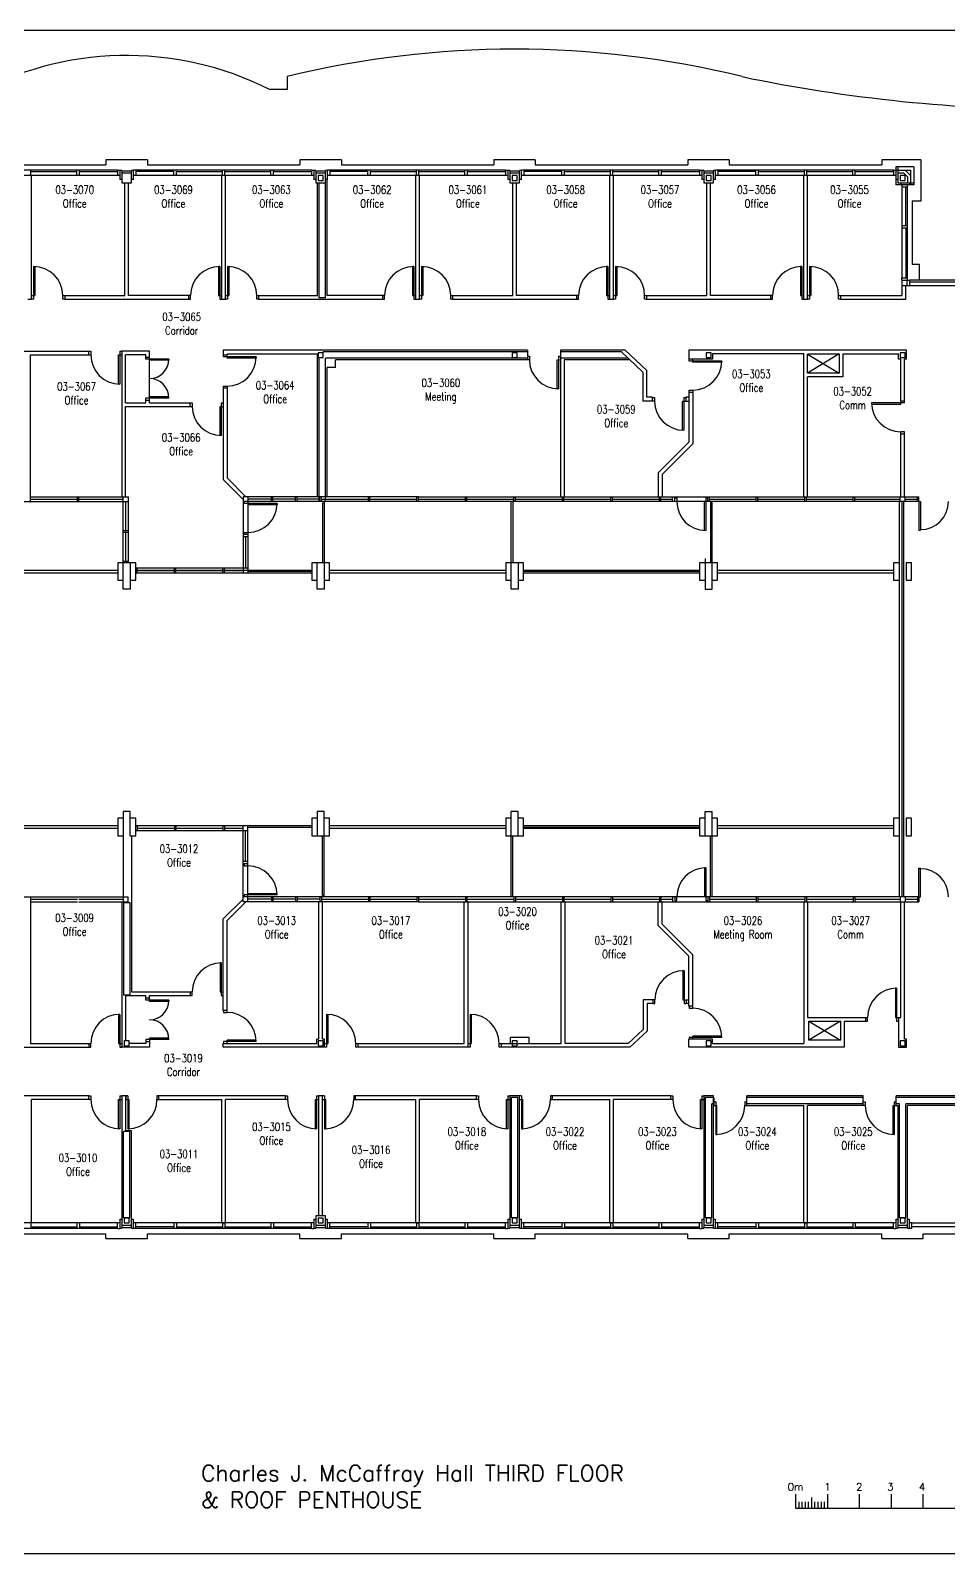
# Model space of a CAD drawing. Extents: x 11182 to 734459, y -1391328 to 152085.
# Drawn here: x 376345 to 405195, y -23176 to 24687 of the extents above; entities that cross this region are included whole.
import ezdxf
from ezdxf.enums import TextEntityAlignment as Align

# ---------------------------------------------------------------- set-up
doc = ezdxf.new("R2010")
doc.units = 0
doc.header["$LTSCALE"] = 500
doc.header["$MEASUREMENT"] = 0
doc.layers.get('0').update_dxf_attribs({"linetype": 'CONTINUOUS'})
doc.layers.add('0_Defpoints', color=106, linetype='CONTINUOUS', plot=False)
for name, color, linetype in [('0_room_data', 7, 'CONTINUOUS'), ('0_text', 7, 'CONTINUOUS'), ('1_Wall_Exist', 251, 'CONTINUOUS'), ('3_Text', 7, 'CONTINUOUS')]:
    doc.layers.add(name, color=color, linetype=linetype)
doc.styles.add('1_200', font='simplex.shx', dxfattribs={"width": 0.75, "height": 460})
doc.styles.get("Standard").update_dxf_attribs({"font": 'ROMANS', "height": 200})

# ---------------------------------------------------------------- blocks, each defined once
blk = doc.blocks.new('room_data')
at = {"layer": '3_Text', "style": '1_200', "width": 0.75}
for tag, p in [('ROOMNUM', (0, 0)), ('ROOMUSE', (0, -575))]:
    blk.add_attdef(tag, text='', height=345, dxfattribs=at).set_placement(p, align=Align.MIDDLE_CENTER)

msp = doc.modelspace()

# ---------------------------------------------------------------- linework, layer by layer
for p, q in [((400388, -21306), (400388, -21751)), ((400888, -21419), (400888, -21751)), ((401388, -21306), (401388, -21751)), ((402388, -21306), (402388, -21751)), ((403388, -21306), (403388, -21751)), ((404388, -21306), (404388, -21751)), ((400388, -21751), (408388, -21751)), ((400488, -21552), (400488, -21751)), ((400588, -21552), (400588, -21751)), ((400688, -21552), (400688, -21751)), ((400788, -21552), (400788, -21751)), ((400988, -21552), (400988, -21751)), ((401088, -21552), (401088, -21751)), ((401188, -21552), (401188, -21751)), ((401288, -21552), (401288, -21751))]:
    msp.add_line(p, q)
at = {"layer": '0_Defpoints'}
msp.add_lwpolyline([(357205, 24687), (357205, -23176), (431175, -23176), (431175, 24687)], close=True, dxfattribs=at)
at = {"layer": '1_Wall_Exist'}
for p, q in [((384414, 23236), (384414, 22836)), ((384414, 22836), (383858, 22836)), ((380018, 20620), (378718, 20620)), ((378718, 20620), (378718, 20465)), ((380018, 20620), (380018, 20465)), ((386114, 20620), (384814, 20620)), ((384814, 20620), (384814, 20465)), ((386114, 20620), (386114, 20465)), ((392210, 20620), (390910, 20620)), ((390910, 20620), (390910, 20465)), ((392210, 20620), (392210, 20465)), ((398306, 20620), (397006, 20620)), ((397006, 20620), (397006, 20465)), ((398306, 20620), (398306, 20465)), ((404322, 20620), (403102, 20620)), ((403102, 20620), (403102, 20465)), ((404322, 20620), (404322, 19320)), ((379077, 20300), (373487, 20300)), ((379153, 20125), (373487, 20125)), ((373922, 20465), (378718, 20465)), ((376358, 20125), (376358, 20300)), ((376358, 20250), (377807, 20250)), ((376380, 16236), (376380, 20125)), ((377807, 20125), (377807, 20300)), ((377882, 20125), (377882, 20300)), ((377882, 20250), (379078, 20250)), ((379078, 20300), (379153, 20300)), ((379078, 20300), (379078, 20125)), ((379153, 20290), (379153, 20004)), ((379218, 20290), (379153, 20290)), ((379218, 20290), (379218, 19900)), ((379518, 20265), (379218, 20265)), ((379518, 20200), (379218, 20200)), ((379518, 19900), (379518, 20290)), ((379583, 20290), (379518, 20290)), ((385173, 20300), (379583, 20300)), ((379583, 20004), (379583, 20290)), ((385249, 20125), (379583, 20125)), ((379658, 20300), (379658, 20125)), ((380855, 20250), (379658, 20250)), ((380018, 20465), (384814, 20465)), ((380855, 20125), (380855, 20300)), ((380930, 20125), (380930, 20300)), ((380930, 20250), (382379, 20250)), ((382356, 16236), (382356, 20125)), ((382379, 20125), (382379, 20300)), ((382454, 20125), (382454, 20300)), ((382454, 20250), (383903, 20250)), ((382476, 16236), (382476, 20125)), ((383903, 20125), (383903, 20300)), ((383978, 20125), (383978, 20300)), ((383978, 20250), (385174, 20250)), ((385174, 20300), (385249, 20300)), ((385174, 20300), (385174, 20125)), ((385249, 20290), (385249, 20004)), ((385314, 20290), (385249, 20290)), ((385314, 20290), (385314, 19900)), ((385614, 20265), (385314, 20265)), ((385614, 20200), (385314, 20200)), ((385539, 20125), (385389, 20125)), ((385389, 20125), (385389, 19975)), ((385539, 19975), (385539, 20125)), ((385614, 16286), (385614, 20290)), ((385679, 20290), (385614, 20290)), ((391269, 20300), (385679, 20300)), ((385679, 20004), (385679, 20290)), ((391345, 20125), (385679, 20125)), ((385754, 20300), (385754, 20125)), ((386951, 20250), (385754, 20250)), ((386114, 20465), (390910, 20465)), ((386951, 20125), (386951, 20300)), ((387026, 20125), (387026, 20300)), ((387026, 20250), (388475, 20250)), ((388452, 16236), (388452, 20125)), ((388475, 20125), (388475, 20300)), ((388550, 20125), (388550, 20300)), ((388550, 20250), (389999, 20250)), ((388572, 16236), (388572, 20125)), ((389999, 20125), (389999, 20300)), ((390074, 20125), (390074, 20300)), ((390074, 20250), (391270, 20250)), ((391270, 20300), (391345, 20300)), ((391270, 20300), (391270, 20125)), ((391345, 20290), (391345, 20004)), ((391410, 20290), (391345, 20290)), ((391410, 20290), (391410, 19900)), ((391710, 20265), (391410, 20265)), ((391710, 20200), (391410, 20200)), ((391635, 20125), (391485, 20125)), ((391485, 20125), (391485, 19975)), ((391635, 19975), (391635, 20125)), ((391710, 19900), (391710, 20290)), ((391775, 20290), (391710, 20290)), ((397365, 20300), (391775, 20300)), ((391775, 20004), (391775, 20290)), ((397441, 20125), (391775, 20125)), ((391850, 20300), (391850, 20125)), ((393047, 20250), (391850, 20250)), ((392210, 20465), (397006, 20465)), ((393047, 20125), (393047, 20300)), ((393122, 20125), (393122, 20300)), ((393122, 20250), (394571, 20250)), ((394548, 16236), (394548, 20125)), ((394571, 20125), (394571, 20300)), ((394646, 20125), (394646, 20300)), ((394646, 20250), (396095, 20250)), ((394668, 16236), (394668, 20125)), ((396095, 20125), (396095, 20300)), ((396170, 20125), (396170, 20300)), ((396170, 20250), (397366, 20250)), ((397366, 20300), (397441, 20300)), ((397366, 20300), (397366, 20125)), ((397441, 20290), (397441, 20004)), ((397506, 20290), (397441, 20290)), ((397506, 20290), (397506, 19900)), ((397806, 20265), (397506, 20265)), ((397806, 20200), (397506, 20200)), ((397731, 20125), (397581, 20125)), ((397581, 20125), (397581, 19975)), ((397731, 19975), (397731, 20125)), ((397806, 19900), (397806, 20290)), ((397871, 20290), (397806, 20290)), ((403461, 20300), (397871, 20300)), ((397871, 20004), (397871, 20290)), ((403537, 20125), (397871, 20125)), ((397946, 20300), (397946, 20125)), ((399143, 20250), (397946, 20250)), ((398306, 20465), (403102, 20465)), ((399143, 20125), (399143, 20300)), ((399218, 20125), (399218, 20300)), ((399218, 20250), (400667, 20250)), ((400644, 16236), (400644, 20125)), ((400667, 20125), (400667, 20300)), ((400742, 20125), (400742, 20300)), ((400742, 20250), (402191, 20250)), ((400764, 16236), (400764, 20125)), ((402191, 20125), (402191, 20300)), ((402266, 20125), (402266, 20300)), ((402266, 20250), (403462, 20250)), ((403462, 20300), (404002, 20300)), ((403462, 20300), (403462, 20125)), ((403537, 20400), (403537, 19835)), ((404102, 20400), (403537, 20400)), ((403602, 20290), (403537, 20290)), ((403602, 20400), (403602, 19900)), ((403790, 20200), (403602, 20200)), ((403827, 20125), (403677, 20125)), ((403677, 20125), (403677, 19975)), ((403790, 20200), (403902, 20087)), ((403827, 19975), (403827, 20125)), ((403832, 20300), (404002, 20128)), ((404002, 20300), (404002, 19835)), ((404102, 20400), (404102, 19835)), ((379218, 20004), (379153, 20004)), ((379218, 19900), (379518, 19900)), ((379308, 16356), (379308, 19900)), ((379428, 16356), (379428, 19900)), ((379583, 20004), (379518, 20004)), ((385314, 20004), (385249, 20004)), ((385314, 19900), (385614, 19900)), ((385364, 16356), (385364, 19900)), ((385389, 19975), (385539, 19975)), ((385414, 16286), (385414, 19900)), ((385679, 20004), (385614, 20004)), ((385664, 16356), (385664, 20004)), ((391410, 20004), (391345, 20004)), ((391410, 19900), (391710, 19900)), ((391485, 19975), (391635, 19975)), ((391503, 16356), (391503, 19900)), ((391623, 16356), (391623, 19900)), ((391775, 20004), (391710, 20004)), ((397506, 20004), (397441, 20004)), ((397506, 19900), (397806, 19900)), ((397581, 19975), (397731, 19975)), ((397596, 16356), (397596, 19900)), ((397716, 16356), (397716, 19900)), ((397871, 20004), (397806, 20004)), ((403602, 20004), (403537, 20004)), ((404102, 19835), (403537, 19835)), ((403602, 19900), (404102, 19900)), ((403677, 19975), (403827, 19975)), ((403706, 19835), (403706, 19900)), ((403727, 19835), (403727, 16917)), ((403902, 19760), (403727, 19760)), ((403852, 18563), (403852, 19760)), ((403902, 20087), (403902, 19900)), ((403902, 19760), (403902, 19835)), ((403902, 16836), (403902, 19757)), ((403992, 19835), (403992, 19900)), ((404052, 19320), (404052, 17336)), ((404322, 19320), (404052, 19320)), ((403727, 18563), (403902, 18563)), ((403727, 18488), (403902, 18488)), ((403852, 18488), (403852, 16911)), ((376443, 17271), (376483, 17271)), ((376443, 17271), (376443, 16241)), ((376483, 17271), (376483, 16356)), ((382254, 17271), (382254, 16356)), ((382294, 17271), (382254, 17271)), ((382294, 17271), (382294, 16241)), ((382539, 17271), (382579, 17271)), ((382539, 17271), (382539, 16241)), ((382579, 17271), (382579, 16356)), ((388350, 17271), (388350, 16356)), ((388390, 17271), (388350, 17271)), ((388390, 17271), (388390, 16241)), ((388635, 17271), (388675, 17271)), ((388635, 17271), (388635, 16241)), ((388675, 17271), (388675, 16356)), ((394446, 17271), (394446, 16356)), ((394486, 17271), (394446, 17271)), ((394486, 17271), (394486, 16241)), ((394731, 17271), (394771, 17271)), ((394731, 17271), (394731, 16241)), ((394771, 17271), (394771, 16356)), ((400542, 17271), (400542, 16356)), ((400582, 17271), (400542, 17271)), ((400582, 17271), (400582, 16241)), ((400827, 17271), (400867, 17271)), ((400827, 17271), (400827, 16241)), ((400867, 17271), (400867, 16356)), ((404287, 17336), (404052, 17336)), ((404287, 16836), (404287, 17336)), ((403723, 16836), (403723, 16356)), ((403727, 16836), (403727, 16911)), ((403727, 16911), (403902, 16911)), ((403727, 16836), (403973, 16836)), ((403898, 16661), (403898, 16836)), ((403973, 16836), (403973, 16661)), ((403973, 16786), (405957, 16786)), ((406132, 16841), (403977, 16841)), ((376380, 16356), (376483, 16356)), ((377358, 16356), (379308, 16356)), ((377358, 16241), (377358, 16356)), ((377420, 16356), (377420, 16236)), ((381379, 16356), (379428, 16356)), ((381316, 16356), (381316, 16236)), ((381379, 16241), (381379, 16356)), ((382254, 16356), (382356, 16356)), ((382476, 16356), (382579, 16356)), ((383454, 16356), (385364, 16356)), ((383454, 16241), (383454, 16356)), ((383516, 16356), (383516, 16236)), ((385614, 16286), (385414, 16286)), ((387475, 16356), (385664, 16356)), ((387412, 16356), (387412, 16236)), ((387475, 16241), (387475, 16356)), ((388350, 16356), (388452, 16356)), ((388572, 16356), (388675, 16356)), ((389550, 16356), (391503, 16356)), ((389550, 16241), (389550, 16356)), ((389612, 16356), (389612, 16236)), ((393571, 16356), (391623, 16356)), ((393508, 16356), (393508, 16236)), ((393571, 16241), (393571, 16356)), ((394446, 16356), (394548, 16356)), ((394668, 16356), (394771, 16356)), ((395646, 16356), (397596, 16356)), ((395646, 16241), (395646, 16356)), ((395708, 16356), (395708, 16236)), ((399667, 16356), (397716, 16356)), ((399604, 16356), (399604, 16236)), ((399667, 16241), (399667, 16356)), ((400542, 16356), (400644, 16356)), ((400764, 16356), (400867, 16356)), ((401742, 16356), (403723, 16356)), ((401742, 16241), (401742, 16356)), ((401804, 16356), (401804, 16236)), ((406132, 16661), (403723, 16661)), ((403843, 16661), (403843, 16236)), ((376380, 16236), (376260, 16236)), ((376443, 16241), (376380, 16241)), ((377420, 16241), (377358, 16241)), ((381316, 16236), (377420, 16236)), ((381316, 16241), (381379, 16241)), ((382294, 16241), (382356, 16241)), ((382476, 16236), (382356, 16236)), ((382539, 16241), (382476, 16241)), ((383516, 16241), (383454, 16241)), ((387412, 16236), (383516, 16236)), ((387412, 16241), (387475, 16241)), ((388390, 16241), (388452, 16241)), ((388572, 16236), (388452, 16236)), ((388635, 16241), (388572, 16241)), ((389612, 16241), (389550, 16241)), ((393508, 16236), (389612, 16236)), ((393508, 16241), (393571, 16241)), ((394486, 16241), (394548, 16241)), ((394668, 16236), (394548, 16236)), ((394731, 16241), (394668, 16241)), ((395708, 16241), (395646, 16241)), ((399604, 16236), (395708, 16236)), ((399604, 16241), (399667, 16241)), ((400582, 16241), (400644, 16241)), ((400764, 16236), (400644, 16236)), ((400827, 16241), (400764, 16241)), ((401804, 16241), (401742, 16241)), ((403843, 16236), (401804, 16236)), ((375105, 14611), (378178, 14611)), ((376345, 9886), (376345, 14491)), ((376345, 14491), (378241, 14491)), ((378178, 14491), (378178, 14611)), ((378178, 14606), (378241, 14606)), ((378241, 14606), (378241, 14491)), ((379116, 13576), (379116, 14491)), ((379116, 14491), (379218, 14491)), ((379156, 14606), (379156, 13576)), ((379156, 14606), (379218, 14606)), ((380083, 14611), (379218, 14611)), ((379218, 14606), (379218, 10036)), ((379333, 12986), (379333, 14496)), ((379968, 14496), (379333, 14496)), ((379968, 14362), (379968, 14496)), ((379968, 14424), (380083, 14424)), ((380698, 14362), (379968, 14362)), ((380079, 14532), (380079, 13094)), ((380083, 14322), (380083, 14611)), ((380698, 14362), (380698, 14322)), ((382404, 14636), (382404, 14486)), ((391960, 14636), (382404, 14636)), ((382409, 14428), (382409, 14491)), ((382409, 14491), (382524, 14491)), ((383439, 14428), (382409, 14428)), ((385364, 14516), (382524, 14516)), ((382524, 14388), (382524, 14516)), ((383439, 14388), (382524, 14388)), ((383439, 14428), (383439, 14388)), ((385364, 10036), (385364, 14516)), ((385539, 14561), (385389, 14561)), ((385389, 14561), (385389, 14411)), ((385389, 14411), (385539, 14411)), ((385414, 9886), (385414, 14411)), ((391960, 14586), (385539, 14586)), ((385539, 14411), (385539, 14586)), ((391960, 14386), (385614, 14386)), ((385614, 9886), (385614, 14386)), ((391635, 14561), (391485, 14561)), ((391485, 14561), (391485, 14411)), ((391485, 14411), (391635, 14411)), ((391635, 14411), (391635, 14561)), ((391960, 14636), (391960, 14336)), ((391960, 14456), (392023, 14456)), ((392023, 14456), (392023, 14341)), ((392938, 14456), (392938, 13426)), ((392938, 14456), (393000, 14456)), ((395036, 14636), (393000, 14636)), ((393000, 14636), (393000, 10036)), ((394914, 14586), (393000, 14586)), ((395126, 14386), (393000, 14386)), ((395592, 13946), (394914, 14586)), ((395712, 13998), (395036, 14636)), ((397036, 14636), (397036, 14361)), ((403877, 14636), (397036, 14636)), ((397781, 14361), (397036, 14361)), ((397041, 14298), (397041, 14361)), ((397156, 14258), (397156, 14361)), ((397731, 14561), (397581, 14561)), ((397581, 14561), (397581, 14411)), ((397581, 14411), (397731, 14411)), ((397731, 14411), (397731, 14561)), ((400644, 14521), (397781, 14521)), ((397781, 14521), (397781, 14361)), ((400644, 10036), (400644, 14521)), ((401759, 14521), (400759, 13921)), ((400764, 14521), (401759, 14521)), ((400764, 14518), (401759, 13921)), ((400764, 13921), (400764, 14518)), ((401759, 14521), (401759, 13921)), ((401874, 14521), (403627, 14521)), ((401874, 14521), (401874, 13806)), ((403627, 14361), (403627, 14521)), ((403692, 14361), (403627, 14361)), ((403827, 14561), (403677, 14561)), ((403677, 14561), (403677, 14411)), ((403677, 14411), (403827, 14411)), ((403692, 12948), (403692, 14361)), ((403812, 13051), (403812, 14361)), ((403877, 14361), (403812, 14361)), ((403827, 14411), (403827, 14561)), ((403877, 14361), (403877, 14636)), ((380698, 14322), (380083, 14322)), ((385664, 10036), (385664, 14091)), ((385932, 14091), (385664, 14091)), ((391960, 14336), (385932, 14336)), ((385932, 14091), (385932, 14336)), ((392023, 14341), (391960, 14341)), ((392898, 13426), (392898, 14341)), ((392898, 14341), (393000, 14341)), ((395179, 14336), (393120, 14336)), ((393120, 14336), (393120, 10036)), ((395592, 13946), (395592, 13038)), ((395712, 13158), (395712, 13998)), ((398071, 14298), (397041, 14298)), ((398071, 14258), (397156, 14258)), ((398071, 14298), (398071, 14258)), ((401759, 13921), (400764, 13921)), ((379156, 13576), (379116, 13576)), ((382404, 13451), (382404, 10575)), ((382524, 13451), (382404, 13451)), ((382409, 13451), (382409, 13513)), ((382409, 13513), (382524, 13513)), ((382524, 13513), (382524, 10625)), ((392938, 13426), (392898, 13426)), ((400764, 10036), (400764, 13806)), ((401874, 13806), (400764, 13806)), ((379333, 12986), (379968, 12986)), ((379968, 12986), (379968, 13132)), ((380698, 13132), (379968, 13132)), ((379968, 13069), (380083, 13069)), ((380083, 12986), (380083, 13172)), ((380698, 13172), (380083, 13172)), ((380083, 12986), (381427, 12986)), ((380698, 13132), (380698, 13172)), ((381364, 12871), (381364, 12986)), ((381427, 12986), (381427, 12871)), ((382342, 12986), (382342, 11956)), ((382342, 12986), (382404, 12986)), ((395959, 13038), (395592, 13038)), ((395897, 13158), (395712, 13158)), ((395897, 13038), (395897, 13158)), ((395897, 13153), (395959, 13153)), ((395959, 13153), (395959, 13038)), ((396834, 12123), (396834, 13038)), ((396834, 13038), (397036, 13038)), ((396874, 13153), (396874, 12123)), ((396874, 13153), (396937, 13153)), ((397036, 13158), (396937, 13158)), ((396937, 13158), (396937, 13038)), ((397036, 13321), (397036, 11750)), ((397036, 13321), (397156, 13321)), ((397041, 13321), (397041, 13383)), ((397041, 13383), (397156, 13383)), ((397156, 13383), (397156, 11700)), ((403807, 12988), (402777, 12988)), ((402777, 12988), (402777, 12948)), ((402777, 12948), (403692, 12948)), ((403692, 13051), (403812, 13051)), ((403807, 12988), (403807, 13051)), ((379333, 12871), (381427, 12871)), ((379333, 10036), (379333, 12871)), ((382302, 11956), (382302, 12871)), ((382302, 12871), (382404, 12871)), ((396874, 12123), (396834, 12123)), ((403692, 10036), (403692, 12073)), ((403807, 12073), (403692, 12073)), ((403692, 12011), (403812, 12011)), ((403807, 12011), (403807, 12073)), ((403812, 10036), (403812, 12011)), ((382342, 11956), (382302, 11956)), ((396072, 10786), (397036, 11750)), ((396192, 10736), (397156, 11700)), ((383028, 9951), (382404, 10575)), ((383113, 10036), (382524, 10625)), ((396072, 10786), (396072, 10036)), ((396192, 10736), (396192, 10036)), ((367101, 9886), (379411, 9886)), ((376345, 10036), (379411, 10036)), ((376345, 9961), (377819, 9961)), ((377819, 9886), (377819, 10036)), ((377869, 9886), (377869, 10036)), ((377869, 9961), (379261, 9961)), ((379261, 7133), (379261, 10036)), ((379336, 9886), (379336, 8973)), ((379411, 10036), (379411, 7961)), ((383028, 10036), (383028, 7646)), ((388536, 10036), (383028, 10036)), ((404265, 9886), (383028, 9886)), ((383063, 9823), (383063, 9886)), ((384093, 9823), (383063, 9823)), ((383178, 10036), (383178, 7646)), ((383915, 9961), (383178, 9961)), ((384093, 9783), (383178, 9783)), ((383915, 9886), (383915, 10036)), ((383965, 9886), (383965, 10036)), ((384677, 9961), (383965, 9961)), ((384093, 9823), (384093, 9783)), ((384677, 9886), (384677, 10036)), ((384727, 9886), (384727, 10036)), ((385439, 9961), (384727, 9961)), ((385439, 9886), (385439, 10036)), ((385489, 9886), (385489, 10036)), ((385489, 9961), (386963, 9961)), ((385522, 9836), (385522, 7961)), ((385572, 9836), (385522, 9836)), ((385572, 9886), (385572, 7133)), ((386963, 9886), (386963, 10036)), ((387013, 9886), (387013, 10036)), ((387013, 9961), (388487, 9961)), ((388487, 9886), (388487, 10036)), ((388537, 10036), (394632, 10036)), ((388537, 9886), (388537, 10036)), ((388537, 9961), (390011, 9961)), ((390011, 9886), (390011, 10036)), ((390061, 9886), (390061, 10036)), ((390061, 9961), (391535, 9961)), ((391453, 7133), (391453, 9886)), ((391503, 9886), (391503, 7961)), ((391535, 9886), (391535, 10036)), ((391585, 9886), (391585, 10036)), ((391585, 9961), (393059, 9961)), ((393059, 9886), (393059, 10036)), ((393109, 9886), (393109, 10036)), ((393109, 9961), (394583, 9961)), ((394583, 9886), (394583, 10036)), ((394633, 10036), (400728, 10036)), ((394633, 9886), (394633, 10036)), ((394633, 9961), (396107, 9961)), ((396107, 9886), (396107, 10036)), ((396157, 9886), (396157, 10036)), ((396157, 9961), (396516, 9961)), ((396516, 9886), (396516, 10036)), ((396591, 9886), (396591, 10036)), ((396591, 10001), (396654, 10001)), ((396654, 10001), (396654, 9886)), ((397529, 8971), (397529, 9886)), ((397569, 10001), (397569, 8971)), ((397569, 10001), (397631, 10001)), ((397631, 9886), (397631, 10036)), ((397681, 9886), (397681, 10036)), ((397681, 9961), (399155, 9961)), ((397714, 9886), (397714, 7961)), ((397764, 7133), (397764, 9886)), ((399155, 9886), (399155, 10036)), ((399205, 9886), (399205, 10036)), ((399205, 9961), (400679, 9961)), ((400679, 9886), (400679, 10036)), ((400729, 10036), (404265, 10036)), ((400729, 9886), (400729, 10036)), ((400729, 9961), (402203, 9961)), ((402203, 9886), (402203, 10036)), ((402253, 9886), (402253, 10036)), ((402253, 9961), (403677, 9961)), ((403645, 9886), (403645, -2542)), ((403677, 9886), (403677, 10036)), ((403727, 9886), (403727, -2542)), ((403777, 9886), (403777, -2542)), ((403827, 9886), (403827, 10036)), ((403827, 9961), (404215, 9961)), ((404215, 9886), (404215, 10036)), ((404265, 9886), (404265, 10036)), ((404266, 9886), (404266, 8986)), ((404266, 9886), (404310, 9886)), ((404309, 9886), (404309, 8986)), ((379261, 8973), (379411, 8973)), ((379261, 8923), (379411, 8923)), ((379336, 8923), (379336, 8011)), ((383178, 8846), (383028, 8846)), ((383178, 8771), (383028, 8771)), ((383063, 8846), (383063, 8908)), ((383063, 8908), (383178, 8908)), ((383103, 8771), (383103, 7796)), ((397569, 8971), (397529, 8971)), ((404266, 8986), (404310, 8986)), ((373555, 7726), (379086, 7726)), ((379651, 7961), (379086, 7961)), ((379086, 7961), (379086, 7411)), ((379261, 8011), (379411, 8011)), ((379476, 7961), (379476, 7133)), ((379651, 7411), (379651, 7961)), ((379651, 7796), (382440, 7796)), ((379651, 7726), (385182, 7726)), ((379701, 7646), (379701, 7796)), ((379701, 7721), (380867, 7721)), ((380867, 7646), (380867, 7796)), ((380917, 7646), (380917, 7796)), ((380917, 7721), (382391, 7721)), ((382391, 7646), (382391, 7796)), ((382441, 7796), (383178, 7796)), ((382441, 7646), (382441, 7796)), ((382441, 7721), (383028, 7721)), ((383178, 7696), (385182, 7696)), ((385747, 7961), (385182, 7961)), ((385182, 7961), (385182, 7411)), ((385357, 7133), (385357, 7961)), ((385747, 7411), (385747, 7961)), ((385747, 7726), (391278, 7726)), ((391843, 7961), (391278, 7961)), ((391278, 7961), (391278, 7411)), ((391668, 7961), (391668, 7133)), ((391843, 7411), (391843, 7961)), ((391843, 7726), (397374, 7726)), ((391843, 7696), (397374, 7696)), ((397939, 7961), (397374, 7961)), ((397374, 7961), (397374, 7411)), ((397549, 8092), (397549, 7133)), ((397939, 7411), (397939, 7961)), ((397939, 7726), (403470, 7726)), ((403645, 7961), (403470, 7961)), ((403470, 7961), (403470, 7411)), ((404035, 7961), (403860, 7961)), ((403860, 7961), (403860, 7411)), ((404035, 7411), (404035, 7961)), ((373555, 7646), (379086, 7646)), ((379086, 7411), (379261, 7411)), ((379476, 7411), (379651, 7411)), ((379651, 7646), (385182, 7646)), ((385182, 7411), (385357, 7411)), ((385572, 7411), (385747, 7411)), ((385747, 7646), (391278, 7646)), ((391278, 7411), (391453, 7411)), ((391668, 7411), (391843, 7411)), ((391843, 7646), (397374, 7646)), ((397374, 7411), (397549, 7411)), ((397764, 7411), (397939, 7411)), ((397939, 7646), (403470, 7646)), ((403470, 7411), (403645, 7411)), ((403860, 7411), (404035, 7411)), ((379476, 7133), (379261, 7133)), ((385572, 7133), (385357, 7133)), ((391668, 7133), (391453, 7133)), ((397549, 7133), (397764, 7133)), ((379261, 138), (379261, -2692)), ((379476, 138), (379261, 138)), ((379476, -617), (379476, 138)), ((385572, 138), (385357, 138)), ((385357, 138), (385357, -617)), ((385572, -2492), (385572, 138)), ((391453, -2542), (391453, 138)), ((391668, 138), (391453, 138)), ((391668, -617), (391668, 138)), ((397549, 138), (397764, 138)), ((397549, -617), (397549, 138)), ((397764, -2542), (397764, 138)), ((373555, -302), (379086, -302)), ((373555, -382), (379086, -382)), ((379261, -67), (379086, -67)), ((379086, -67), (379086, -617)), ((379651, -67), (379476, -67)), ((379651, -617), (379651, -67)), ((379651, -302), (385182, -302)), ((379651, -452), (382440, -452)), ((379701, -302), (379701, -452)), ((379701, -377), (380867, -377)), ((380867, -302), (380867, -452)), ((380917, -302), (380917, -452)), ((380917, -377), (382391, -377)), ((382391, -302), (382391, -452)), ((382441, -302), (382441, -452)), ((382441, -377), (383028, -377)), ((382441, -452), (383178, -452)), ((383028, -2692), (383028, -302)), ((383103, -1427), (383103, -452)), ((383178, -2692), (383178, -302)), ((383178, -352), (385182, -352)), ((385357, -67), (385182, -67)), ((385182, -67), (385182, -617)), ((385747, -67), (385572, -67)), ((385747, -617), (385747, -67)), ((385747, -302), (391278, -302)), ((385747, -382), (391278, -382)), ((391453, -67), (391278, -67)), ((391278, -67), (391278, -617)), ((391843, -67), (391668, -67)), ((391843, -617), (391843, -67)), ((391843, -302), (397374, -302)), ((391843, -352), (397374, -352)), ((391843, -382), (397374, -382)), ((397549, -67), (397374, -67)), ((397374, -67), (397374, -617)), ((397939, -67), (397764, -67)), ((397939, -617), (397939, -67)), ((397939, -302), (403470, -302)), ((397939, -382), (403470, -382)), ((403645, -67), (403470, -67)), ((403470, -67), (403470, -617)), ((404035, -67), (403860, -67)), ((403860, -67), (403860, -617)), ((404035, -617), (404035, -67)), ((379086, -617), (379261, -617)), ((379476, -617), (379651, -617)), ((379518, -617), (379518, -5527)), ((385182, -617), (385747, -617)), ((385522, -2492), (385522, -617)), ((385571, -2542), (385571, -617)), ((391278, -617), (391843, -617)), ((391503, -2542), (391503, -617)), ((397374, -617), (397939, -617)), ((397714, -2542), (397714, -617)), ((397763, -2542), (397763, -617)), ((403470, -617), (403645, -617)), ((403860, -617), (404035, -617)), ((383178, -1427), (383028, -1427)), ((383178, -1502), (383028, -1502)), ((383063, -1502), (383063, -1565)), ((383063, -1565), (383178, -1565)), ((397529, -1627), (397529, -2542)), ((397569, -1627), (397529, -1627)), ((397569, -1627), (397569, -2657)), ((404266, -2542), (404266, -1642)), ((404266, -1642), (404310, -1642)), ((404309, -2542), (404309, -1642)), ((367101, -2542), (379411, -2542)), ((376345, -2542), (376345, -7147)), ((376345, -2617), (377819, -2617)), ((376345, -2692), (377819, -2692)), ((377869, -2617), (379261, -2617)), ((377869, -2692), (379411, -2692)), ((379218, -2692), (379218, -7267)), ((379268, -2717), (379268, -5618)), ((379268, -2717), (379468, -2717)), ((379411, -2692), (379411, -2542)), ((379468, -2717), (379468, -5618)), ((383028, -2608), (382404, -3232)), ((383113, -2692), (382524, -3281)), ((404265, -2542), (383028, -2542)), ((388536, -2692), (383028, -2692)), ((384093, -2480), (383063, -2480)), ((383063, -2480), (383063, -2542)), ((384093, -2440), (383178, -2440)), ((383915, -2617), (383178, -2617)), ((383915, -2542), (383915, -2692)), ((383965, -2542), (383965, -2692)), ((384677, -2617), (383965, -2617)), ((384093, -2480), (384093, -2440)), ((384677, -2542), (384677, -2692)), ((384727, -2542), (384727, -2692)), ((385439, -2617), (384727, -2617)), ((385404, -7017), (385404, -2692)), ((385439, -2542), (385439, -2692)), ((385489, -2542), (385489, -2692)), ((385489, -2617), (386963, -2617)), ((385572, -2492), (385522, -2492)), ((385524, -7017), (385524, -2692)), ((386963, -2542), (386963, -2692)), ((387013, -2542), (387013, -2692)), ((387013, -2617), (388487, -2617)), ((388487, -2542), (388487, -2692)), ((388537, -2542), (388537, -2692)), ((388537, -2617), (390011, -2617)), ((388537, -2692), (394632, -2692)), ((389976, -7147), (389976, -2692)), ((390011, -2542), (390011, -2692)), ((390061, -2542), (390061, -2692)), ((390061, -2617), (391535, -2617)), ((390096, -7267), (390096, -2692)), ((391535, -2542), (391535, -2692)), ((391585, -2542), (391585, -2692)), ((391585, -2617), (393059, -2617)), ((393024, -7147), (393024, -2692)), ((393059, -2542), (393059, -2692)), ((393109, -2542), (393109, -2692)), ((393109, -2617), (394583, -2617)), ((393144, -7147), (393144, -2692)), ((394583, -2542), (394583, -2692)), ((394633, -2542), (394633, -2692)), ((394633, -2617), (396107, -2617)), ((394633, -2692), (400728, -2692)), ((396072, -3442), (396072, -2692)), ((396107, -2542), (396107, -2692)), ((396157, -2542), (396157, -2692)), ((396157, -2617), (396516, -2617)), ((396192, -3393), (396192, -2692)), ((396516, -2542), (396516, -2692)), ((396591, -2542), (396591, -2692)), ((396591, -2657), (396654, -2657)), ((396654, -2657), (396654, -2542)), ((397569, -2657), (397631, -2657)), ((397631, -2542), (397631, -2692)), ((397681, -2542), (397681, -2692)), ((397681, -2617), (399155, -2617)), ((399155, -2542), (399155, -2692)), ((399205, -2542), (399205, -2692)), ((399205, -2617), (400679, -2617)), ((400644, -2692), (400644, -7147)), ((400679, -2542), (400679, -2692)), ((400729, -2542), (400729, -2692)), ((400729, -2617), (402203, -2617)), ((400729, -2692), (404265, -2692)), ((400764, -2692), (400764, -6327)), ((402203, -2542), (402203, -2692)), ((402253, -2542), (402253, -2692)), ((402253, -2617), (403677, -2617)), ((403677, -2542), (403677, -2692)), ((403692, -6327), (403692, -2692)), ((403812, -7017), (403812, -2692)), ((403827, -2542), (403827, -2692)), ((403827, -2617), (404215, -2617)), ((404215, -2542), (404215, -2692)), ((404265, -2542), (404265, -2692)), ((404266, -2542), (404310, -2542)), ((382404, -6107), (382404, -3232)), ((382524, -6170), (382524, -3281)), ((396072, -3442), (397036, -4406)), ((396192, -3393), (397156, -4357)), ((382302, -4612), (382302, -5527)), ((382342, -4612), (382302, -4612)), ((382342, -4612), (382342, -5642)), ((397036, -5977), (397036, -4406)), ((397156, -6040), (397156, -4357)), ((396844, -4860), (396844, -5775)), ((396884, -4860), (396844, -4860)), ((396884, -4860), (396884, -5890)), ((379268, -5618), (379468, -5618)), ((379333, -5642), (379333, -7067)), ((379333, -5642), (379968, -5642)), ((379518, -5527), (381427, -5527)), ((379968, -5788), (379968, -5642)), ((380083, -5726), (379968, -5726)), ((380083, -5642), (381427, -5642)), ((380083, -5828), (380083, -5642)), ((381364, -5527), (381364, -5642)), ((381427, -5642), (381427, -5527)), ((382302, -5527), (382404, -5527)), ((382342, -5642), (382404, -5642)), ((403525, -5412), (403525, -6327)), ((403565, -5412), (403525, -5412)), ((403565, -5412), (403565, -6442)), ((380698, -5788), (379968, -5788)), ((380698, -5828), (380083, -5828)), ((380698, -5788), (380698, -5828)), ((382524, -6107), (382404, -6107)), ((382409, -6107), (382409, -6170)), ((382409, -6170), (382524, -6170)), ((395969, -5775), (395601, -5775)), ((395601, -5775), (395601, -6708)), ((395907, -5895), (395721, -5895)), ((395721, -5895), (395721, -6760)), ((395907, -5775), (395907, -5895)), ((395907, -5890), (395969, -5890)), ((395969, -5890), (395969, -5775)), ((396844, -5775), (397036, -5775)), ((396884, -5890), (396947, -5890)), ((396947, -5775), (396947, -5895)), ((397036, -5895), (396947, -5895)), ((397156, -5977), (397036, -5977)), ((397041, -5977), (397041, -6040)), ((397041, -6040), (397156, -6040)), ((379116, -6232), (379116, -7147)), ((379156, -6232), (379116, -6232)), ((379156, -6232), (379156, -7262)), ((385652, -6232), (385692, -6232)), ((385652, -6232), (385652, -7262)), ((385692, -6232), (385692, -7147)), ((390159, -6232), (390199, -6232)), ((390159, -6232), (390159, -7262)), ((390199, -6232), (390199, -7147)), ((400764, -6327), (402650, -6327)), ((401804, -6442), (400804, -7042)), ((400804, -6442), (401804, -7042)), ((400804, -6442), (401804, -6442)), ((400804, -7042), (400804, -6442)), ((401804, -6442), (401804, -7042)), ((401919, -6442), (402650, -6442)), ((401919, -6442), (401919, -7267)), ((402587, -6327), (402587, -6442)), ((402650, -6442), (402650, -6327)), ((403525, -6327), (403692, -6327)), ((403565, -6442), (403627, -6442)), ((403627, -6327), (403627, -7267)), ((376345, -7147), (378241, -7147)), ((378178, -7147), (378178, -7267)), ((378241, -7262), (378241, -7147)), ((379116, -7147), (379218, -7147)), ((379443, -7067), (379293, -7067)), ((379293, -7067), (379293, -7217)), ((379443, -7217), (379443, -7067)), ((379968, -7152), (379443, -7152)), ((379968, -7018), (379968, -7152)), ((380698, -7018), (379968, -7018)), ((379968, -7081), (380083, -7081)), ((380083, -6978), (380083, -7267)), ((380698, -6978), (380083, -6978)), ((380698, -7018), (380698, -6978)), ((382404, -7267), (382404, -7142)), ((382404, -7147), (385339, -7147)), ((383439, -7085), (382409, -7085)), ((382409, -7085), (382409, -7147)), ((383439, -7045), (382524, -7045)), ((382524, -7147), (382524, -7045)), ((383439, -7085), (383439, -7045)), ((385404, -7017), (385339, -7017)), ((385339, -7147), (385339, -7017)), ((385539, -7067), (385389, -7067)), ((385389, -7067), (385389, -7217)), ((385589, -7017), (385524, -7017)), ((385539, -7217), (385539, -7067)), ((385589, -7267), (385589, -7017)), ((385589, -7147), (385692, -7147)), ((386567, -7147), (389976, -7147)), ((386567, -7262), (386567, -7147)), ((386629, -7147), (386629, -7267)), ((390096, -7147), (390199, -7147)), ((391074, -7147), (393024, -7147)), ((391074, -7262), (391074, -7147)), ((391136, -7147), (391136, -7267)), ((392012, -6958), (391435, -6958)), ((391435, -7147), (391435, -6958)), ((391635, -7067), (391485, -7067)), ((391485, -7067), (391485, -7217)), ((391635, -7217), (391635, -7067)), ((392012, -7147), (392012, -6958)), ((395131, -7147), (393144, -7147)), ((395601, -6708), (395131, -7147)), ((395721, -6760), (395178, -7267)), ((397781, -7017), (397036, -7017)), ((397036, -7267), (397036, -7017)), ((398071, -6955), (397041, -6955)), ((397041, -6955), (397041, -7017)), ((398071, -6915), (397156, -6915)), ((397156, -7017), (397156, -6915)), ((397731, -7067), (397581, -7067)), ((397581, -7067), (397581, -7217)), ((397731, -7217), (397731, -7067)), ((397781, -7147), (397781, -7017)), ((397781, -7147), (400644, -7147)), ((398071, -6955), (398071, -6915)), ((401804, -7042), (400804, -7042)), ((403827, -7067), (403677, -7067)), ((403677, -7067), (403677, -7217)), ((403877, -7017), (403812, -7017)), ((403827, -7217), (403827, -7067)), ((403877, -7267), (403877, -7017)), ((375105, -7267), (378178, -7267)), ((378178, -7262), (378241, -7262)), ((379156, -7262), (379218, -7262)), ((380083, -7267), (379218, -7267)), ((379293, -7217), (379443, -7217)), ((385589, -7267), (382404, -7267)), ((385389, -7217), (385539, -7217)), ((385652, -7262), (385589, -7262)), ((386629, -7262), (386567, -7262)), ((390096, -7267), (386629, -7267)), ((390159, -7262), (390096, -7262)), ((391136, -7262), (391074, -7262)), ((395178, -7267), (391136, -7267)), ((391485, -7217), (391635, -7217)), ((401919, -7267), (397036, -7267)), ((397581, -7217), (397731, -7217)), ((403627, -7267), (403877, -7267)), ((403677, -7217), (403827, -7217)), ((378178, -8792), (374372, -8792)), ((376380, -12784), (376380, -8912)), ((378241, -8912), (376380, -8912)), ((378178, -8912), (378178, -8792)), ((378178, -8797), (378241, -8797)), ((378241, -8797), (378241, -8912)), ((379116, -9827), (379116, -8912)), ((379116, -8912), (379218, -8912)), ((379156, -8797), (379156, -9827)), ((379156, -8797), (379218, -8797)), ((379218, -8792), (379218, -12950)), ((379338, -8792), (379218, -8792)), ((379338, -9892), (379338, -8792)), ((379406, -8797), (379343, -8797)), ((379343, -8797), (379343, -8912)), ((379343, -8912), (379446, -8912)), ((379406, -8797), (379406, -9827)), ((379446, -9827), (379446, -8912)), ((380383, -8797), (380321, -8797)), ((380321, -8797), (380321, -8912)), ((380321, -8912), (382356, -8912)), ((384359, -8792), (380383, -8792)), ((380383, -8912), (380383, -8792)), ((382356, -12785), (382356, -8912)), ((382476, -12785), (382476, -8912)), ((384422, -8912), (382476, -8912)), ((384359, -8912), (384359, -8792)), ((384359, -8797), (384422, -8797)), ((384422, -8797), (384422, -8912)), ((385297, -9827), (385297, -8912)), ((385297, -8912), (385399, -8912)), ((385337, -8797), (385337, -9827)), ((385337, -8797), (385399, -8797)), ((385519, -8792), (385399, -8792)), ((385399, -8797), (385399, -8912)), ((385404, -12560), (385404, -8792)), ((385524, -12560), (385524, -8792)), ((385587, -8797), (385524, -8797)), ((385524, -8912), (385627, -8912)), ((385587, -8797), (385587, -9827)), ((385627, -9827), (385627, -8912)), ((386564, -8797), (386502, -8797)), ((386502, -8797), (386502, -8912)), ((386502, -8912), (388452, -8912)), ((390365, -8792), (386564, -8792)), ((386564, -8912), (386564, -8792)), ((388452, -12785), (388452, -8912)), ((390428, -8912), (388572, -8912)), ((388572, -12785), (388572, -8912)), ((390365, -8912), (390365, -8792)), ((390365, -8797), (390428, -8797)), ((390428, -8797), (390428, -8912)), ((391303, -9827), (391303, -8912)), ((391303, -8912), (391405, -8912)), ((391343, -8797), (391343, -9827)), ((391343, -8797), (391405, -8797)), ((391405, -8797), (391405, -8912)), ((391410, -8792), (391410, -12950)), ((391710, -8792), (391410, -8792)), ((391460, -12627), (391460, -8842)), ((391660, -8842), (391460, -8842)), ((391660, -12627), (391660, -8842)), ((391710, -12950), (391710, -8792)), ((391773, -8797), (391710, -8797)), ((391710, -8912), (391813, -8912)), ((391773, -8797), (391773, -9827)), ((391813, -9827), (391813, -8912)), ((392750, -8797), (392688, -8797)), ((392688, -8797), (392688, -8912)), ((392688, -8912), (394548, -8912)), ((396466, -8792), (392750, -8792)), ((392750, -8912), (392750, -8792)), ((394548, -12785), (394548, -8912)), ((394668, -12785), (394668, -8912)), ((396529, -8912), (394668, -8912)), ((396466, -8912), (396466, -8792)), ((396466, -8797), (396529, -8797)), ((396529, -8797), (396529, -8912)), ((397404, -9827), (397404, -8912)), ((397404, -8912), (397506, -8912)), ((397444, -8797), (397444, -9827)), ((397444, -8797), (397506, -8797)), ((397506, -8792), (397506, -12950)), ((397806, -8792), (397506, -8792)), ((397556, -12630), (397556, -8842)), ((397816, -8842), (397556, -8842)), ((397756, -12630), (397756, -9042)), ((397816, -9042), (397756, -9042)), ((397806, -12950), (397806, -8792)), ((397816, -8842), (397816, -9092)), ((397879, -8977), (397816, -8977)), ((397816, -9092), (397919, -9092)), ((397879, -8977), (397879, -10007)), ((397919, -10007), (397919, -9092)), ((398856, -8977), (398794, -8977)), ((398794, -8977), (398794, -9092)), ((398794, -9092), (400644, -9092)), ((402512, -8792), (398856, -8792)), ((398856, -9092), (398856, -8792)), ((402512, -8842), (398856, -8842)), ((402512, -9042), (398856, -9042)), ((400644, -12785), (400644, -9092)), ((400764, -12785), (400764, -9092)), ((402575, -9092), (400764, -9092)), ((402512, -9092), (402512, -8792)), ((402512, -8977), (402575, -8977)), ((402575, -8977), (402575, -9092)), ((403450, -10007), (403450, -9092)), ((403450, -9092), (403602, -9092)), ((403490, -8977), (403490, -10007)), ((403490, -8977), (403552, -8977)), ((407481, -8792), (403552, -8792)), ((403552, -9092), (403552, -8792)), ((407481, -8842), (403552, -8842)), ((403652, -9042), (403552, -9042)), ((403602, -9092), (403602, -12950)), ((403652, -12630), (403652, -9042)), ((403852, -12630), (403852, -9042)), ((407481, -9042), (403852, -9042)), ((403902, -12950), (403902, -9092)), ((407544, -9092), (403902, -9092)), ((379156, -9827), (379116, -9827)), ((379268, -12622), (379268, -9910)), ((379468, -9910), (379268, -9910)), ((379518, -9892), (379338, -9892)), ((379406, -9827), (379446, -9827)), ((379468, -12622), (379468, -9910)), ((379518, -12950), (379518, -9892)), ((385337, -9827), (385297, -9827)), ((385587, -9827), (385627, -9827)), ((391343, -9827), (391303, -9827)), ((391773, -9827), (391813, -9827)), ((397444, -9827), (397404, -9827)), ((397879, -10007), (397919, -10007)), ((403490, -10007), (403450, -10007)), ((379153, -12784), (373487, -12784)), ((376358, -12784), (376358, -12959)), ((376358, -12909), (377807, -12909)), ((377807, -12784), (377807, -12959)), ((377882, -12784), (377882, -12959)), ((377882, -12909), (379078, -12909)), ((379078, -12959), (379078, -12784)), ((379153, -12664), (379218, -12664)), ((379153, -12664), (379153, -12960)), ((379218, -12860), (379518, -12860)), ((379468, -12622), (379268, -12622)), ((379443, -12635), (379293, -12635)), ((379293, -12635), (379293, -12785)), ((379293, -12785), (379443, -12785)), ((379443, -12785), (379443, -12635)), ((379518, -12664), (379583, -12664)), ((379583, -12960), (379583, -12664)), ((385249, -12784), (379583, -12784)), ((379658, -12959), (379658, -12784)), ((380855, -12909), (379658, -12909)), ((380855, -12784), (380855, -12959)), ((380930, -12784), (380930, -12959)), ((380930, -12909), (382379, -12909)), ((382356, -12785), (382476, -12785)), ((382379, -12784), (382379, -12959)), ((382454, -12784), (382454, -12959)), ((382454, -12909), (383903, -12909)), ((383903, -12784), (383903, -12959)), ((383978, -12784), (383978, -12959)), ((383978, -12909), (385174, -12909)), ((385174, -12959), (385174, -12784)), ((385249, -12664), (385314, -12664)), ((385249, -12664), (385249, -12950)), ((385314, -12560), (385314, -12950)), ((385614, -12560), (385314, -12560)), ((385314, -12860), (385614, -12860)), ((385539, -12635), (385389, -12635)), ((385389, -12635), (385389, -12785)), ((385389, -12785), (385539, -12785)), ((385539, -12785), (385539, -12635)), ((385614, -12950), (385614, -12560)), ((385614, -12664), (385679, -12664)), ((385679, -12950), (385679, -12664)), ((391345, -12784), (385679, -12784)), ((385754, -12959), (385754, -12784)), ((386951, -12909), (385754, -12909)), ((386951, -12784), (386951, -12959)), ((387026, -12784), (387026, -12959)), ((387026, -12909), (388475, -12909)), ((388452, -12785), (388572, -12785)), ((388475, -12784), (388475, -12959)), ((388550, -12784), (388550, -12959)), ((388550, -12909), (389999, -12909)), ((389999, -12784), (389999, -12959)), ((390074, -12784), (390074, -12959)), ((390074, -12909), (391270, -12909)), ((391270, -12959), (391270, -12784)), ((391345, -12664), (391410, -12664)), ((391345, -12664), (391345, -12950)), ((391410, -12860), (391710, -12860)), ((391660, -12627), (391460, -12627)), ((391635, -12635), (391485, -12635)), ((391485, -12635), (391485, -12785)), ((391485, -12785), (391635, -12785)), ((391635, -12785), (391635, -12635)), ((391710, -12664), (391775, -12664)), ((391775, -12950), (391775, -12664)), ((397441, -12784), (391775, -12784)), ((391850, -12959), (391850, -12784)), ((393047, -12909), (391850, -12909)), ((393047, -12784), (393047, -12959)), ((393122, -12784), (393122, -12959)), ((393122, -12909), (394571, -12909)), ((394548, -12785), (394668, -12785)), ((394571, -12784), (394571, -12959)), ((394646, -12784), (394646, -12959)), ((394646, -12909), (396095, -12909)), ((396095, -12784), (396095, -12959)), ((396170, -12784), (396170, -12959)), ((396170, -12909), (397366, -12909)), ((397366, -12959), (397366, -12784)), ((397441, -12664), (397506, -12664)), ((397441, -12664), (397441, -12950)), ((397506, -12860), (397806, -12860)), ((397756, -12630), (397556, -12630)), ((397731, -12635), (397581, -12635)), ((397581, -12635), (397581, -12785)), ((397581, -12785), (397731, -12785)), ((397731, -12785), (397731, -12635)), ((397806, -12664), (397871, -12664)), ((397871, -12950), (397871, -12664)), ((403537, -12784), (397871, -12784)), ((397946, -12959), (397946, -12784)), ((399143, -12909), (397946, -12909)), ((399143, -12784), (399143, -12959)), ((399218, -12784), (399218, -12959)), ((399218, -12909), (400667, -12909)), ((400644, -12785), (400764, -12785)), ((400667, -12784), (400667, -12959)), ((400742, -12784), (400742, -12959)), ((400742, -12909), (402191, -12909)), ((402191, -12784), (402191, -12959)), ((402266, -12784), (402266, -12959)), ((402266, -12909), (403462, -12909)), ((403462, -12959), (403462, -12784)), ((403537, -12664), (403602, -12664)), ((403537, -12664), (403537, -12950)), ((403602, -12860), (403902, -12860)), ((403852, -12630), (403652, -12630)), ((403827, -12635), (403677, -12635)), ((403677, -12635), (403677, -12785)), ((403677, -12785), (403827, -12785)), ((403827, -12785), (403827, -12635)), ((403902, -12664), (403967, -12664)), ((403967, -12950), (403967, -12664)), ((404042, -12785), (403967, -12785)), ((404038, -12786), (408589, -12786)), ((404042, -12960), (404042, -12785)), ((408542, -12910), (404042, -12910)), ((379077, -12959), (373487, -12959)), ((373922, -13125), (378718, -13125)), ((378718, -13280), (378718, -13125)), ((378718, -13280), (380018, -13280)), ((379078, -12959), (379153, -12959)), ((379153, -12950), (379218, -12950)), ((379218, -12925), (379518, -12925)), ((379518, -12950), (379583, -12950)), ((385173, -12959), (379583, -12959)), ((380018, -13125), (384814, -13125)), ((380018, -13280), (380018, -13125)), ((384814, -13280), (384814, -13125)), ((384814, -13280), (386114, -13280)), ((385174, -12959), (385249, -12959)), ((385249, -12950), (385314, -12950)), ((385314, -12925), (385614, -12925)), ((385614, -12950), (385679, -12950)), ((391269, -12959), (385679, -12959)), ((386114, -13125), (390910, -13125)), ((386114, -13280), (386114, -13125)), ((390910, -13280), (390910, -13125)), ((390910, -13280), (392210, -13280)), ((391270, -12959), (391345, -12959)), ((391345, -12950), (391410, -12950)), ((391410, -12925), (391710, -12925)), ((391710, -12950), (391775, -12950)), ((397365, -12959), (391775, -12959)), ((392210, -13125), (397006, -13125)), ((392210, -13280), (392210, -13125)), ((397006, -13280), (397006, -13125)), ((397006, -13280), (398306, -13280)), ((397366, -12959), (397441, -12959)), ((397441, -12950), (397506, -12950)), ((397506, -12925), (397806, -12925)), ((397806, -12950), (397871, -12950)), ((403461, -12959), (397871, -12959)), ((398306, -13125), (403102, -13125)), ((398306, -13280), (398306, -13125)), ((403102, -13280), (403102, -13125)), ((403102, -13280), (404402, -13280)), ((403462, -12959), (403537, -12959)), ((403537, -12950), (403602, -12950)), ((403602, -12925), (403902, -12925)), ((403902, -12950), (403967, -12950)), ((404042, -12960), (403967, -12960)), ((404402, -13125), (408182, -13125)), ((404402, -13280), (404402, -13125))]:
    msp.add_line(p, q, dxfattribs=at)
for centre, radius, start, end in [((391560, -5901), 30000, 76.2197, 103.7803), ((379368, 13900), 10000, 63.3227, 119.3143), ((408832, 72199), 50000, 258.3156, 270), ((376443, 16356), 915, 0, 90), ((382294, 16356), 915, 90, 180), ((382539, 16356), 915, 0, 90), ((388390, 16356), 915, 90, 180), ((388635, 16356), 915, 0, 90), ((394486, 16356), 915, 90, 180), ((394731, 16356), 915, 0, 90), ((400582, 16356), 915, 90, 180), ((400827, 16356), 915, 0, 90), ((379156, 14491), 915, 180, 270), ((380083, 14362), 615, 270, 0), ((382524, 14428), 915, 270, 0), ((392938, 14341), 915, 180, 270), ((397156, 14298), 915, 270, 0), ((380083, 13132), 615, 0, 90), ((396874, 13038), 915, 180, 270), ((403692, 12988), 915, 180, 270), ((382342, 12871), 915, 180, 270), ((383178, 9823), 915, 270, 0), ((397569, 9886), 915, 180, 270), ((404309, 9886), 886, 270, 0), ((383178, -2480), 915, 0, 90), ((397569, -2542), 915, 90, 180), ((404309, -2542), 886, 0, 90), ((382342, -5527), 915, 90, 180), ((396884, -5775), 915, 90, 180), ((403565, -6327), 915, 90, 180), ((380083, -5788), 615, 270, 0), ((382524, -7085), 915, 0, 90), ((397156, -6955), 915, 0, 90), ((379156, -7147), 915, 90, 180), ((380083, -7018), 615, 0, 90), ((385652, -7147), 915, 0, 90), ((390159, -7147), 915, 0, 90), ((379156, -8912), 915, 180, 270), ((379406, -8912), 915, 270, 0), ((385337, -8912), 915, 180, 270), ((385587, -8912), 915, 270, 0), ((391343, -8912), 915, 180, 270), ((391773, -8912), 915, 270, 0), ((397444, -8912), 915, 180, 270), ((397879, -9092), 915, 270, 0), ((403490, -9092), 915, 180, 270)]:
    msp.add_arc(centre, radius, start, end, dxfattribs=at)

# ---------------------------------------------------------------- block references
at = {"layer": '0_room_data', "xscale": 0.75, "yscale": 0.75, "zscale": 0.75}
for p, values in [((377737, 19681), {'ROOMNUM': '03-3070', 'ROOMUSE': 'Office'}), ((380838, 19681), {'ROOMNUM': '03-3069', 'ROOMUSE': 'Office'}), ((383914, 19681), {'ROOMNUM': '03-3063', 'ROOMUSE': 'Office'}), ((387082, 19681), {'ROOMNUM': '03-3062', 'ROOMUSE': 'Office'}), ((390090, 19681), {'ROOMNUM': '03-3061', 'ROOMUSE': 'Office'}), ((393163, 19681), {'ROOMNUM': '03-3058', 'ROOMUSE': 'Office'}), ((396128, 19681), {'ROOMNUM': '03-3057', 'ROOMUSE': 'Office'}), ((399160, 19681), {'ROOMNUM': '03-3056', 'ROOMUSE': 'Office'}), ((402084, 19681), {'ROOMNUM': '03-3055', 'ROOMUSE': 'Office'}), ((381097, 15688), {'ROOMNUM': '03-3065', 'ROOMUSE': 'Corridor'}), ((398996, 13892), {'ROOMNUM': '03-3053', 'ROOMUSE': 'Office'}), ((377792, 13498), {'ROOMNUM': '03-3067', 'ROOMUSE': 'Office'}), ((384034, 13538), {'ROOMNUM': '03-3064', 'ROOMUSE': 'Office'}), ((389242, 13614), {'ROOMNUM': '03-3060', 'ROOMUSE': 'Meeting'}), ((402181, 13348), {'ROOMNUM': '03-3052', 'ROOMUSE': 'Comm'}), ((394753, 12781), {'ROOMNUM': '03-3059', 'ROOMUSE': 'Office'}), ((381080, 11896), {'ROOMNUM': '03-3066', 'ROOMUSE': 'Office'}), ((381012, -1028), {'ROOMNUM': '03-3012', 'ROOMUSE': 'Office'}), ((377730, -3199), {'ROOMNUM': '03-3009', 'ROOMUSE': 'Office'}), ((384083, -3286), {'ROOMNUM': '03-3013', 'ROOMUSE': 'Office'}), ((387670, -3286), {'ROOMNUM': '03-3017', 'ROOMUSE': 'Office'}), ((391651, -3003), {'ROOMNUM': '03-3020', 'ROOMUSE': 'Office'}), ((398735, -3286), {'ROOMNUM': '03-3026', 'ROOMUSE': 'Meeting Room'}), ((402119, -3286), {'ROOMNUM': '03-3027', 'ROOMUSE': 'Comm'}), ((394682, -3907), {'ROOMNUM': '03-3021', 'ROOMUSE': 'Office'}), ((381153, -7608), {'ROOMNUM': '03-3019', 'ROOMUSE': 'Corridor'}), ((383917, -9768), {'ROOMNUM': '03-3015', 'ROOMUSE': 'Office'}), ((390059, -9919), {'ROOMNUM': '03-3018', 'ROOMUSE': 'Office'}), ((393143, -9919), {'ROOMNUM': '03-3022', 'ROOMUSE': 'Office'}), ((396048, -9919), {'ROOMNUM': '03-3023', 'ROOMUSE': 'Office'}), ((399187, -9919), {'ROOMNUM': '03-3024', 'ROOMUSE': 'Office'}), ((402200, -9919), {'ROOMNUM': '03-3025', 'ROOMUSE': 'Office'}), ((381012, -10622), {'ROOMNUM': '03-3011', 'ROOMUSE': 'Office'}), ((387046, -10490), {'ROOMNUM': '03-3016', 'ROOMUSE': 'Office'}), ((377838, -10741), {'ROOMNUM': '03-3010', 'ROOMUSE': 'Office'})]:
    msp.add_blockref('room_data', p, dxfattribs=at).add_auto_attribs(values)

# ---------------------------------------------------------------- texts
at = {"layer": '0_text'}
for s, p in [('0m', (400388, -21080)), ('1', (401388, -21080)), ('2', (402388, -21080)), ('3', (403365, -21080)), ('4', (404365, -21080))]:
    msp.add_text(s, height=231, rotation=0, dxfattribs=at).set_placement(p, align=Align.MIDDLE_CENTER)
at = {"layer": '0_text', "insert": (381710, -20401), "char_height": 500, "width": 28953.93, "attachment_point": 1, "rotation": 0}
msp.add_mtext('Charles J. McCaffray Hall THIRD FLOOR\\P& ROOF PENTHOUSE', dxfattribs=at)

doc.saveas('drawing.dxf')
